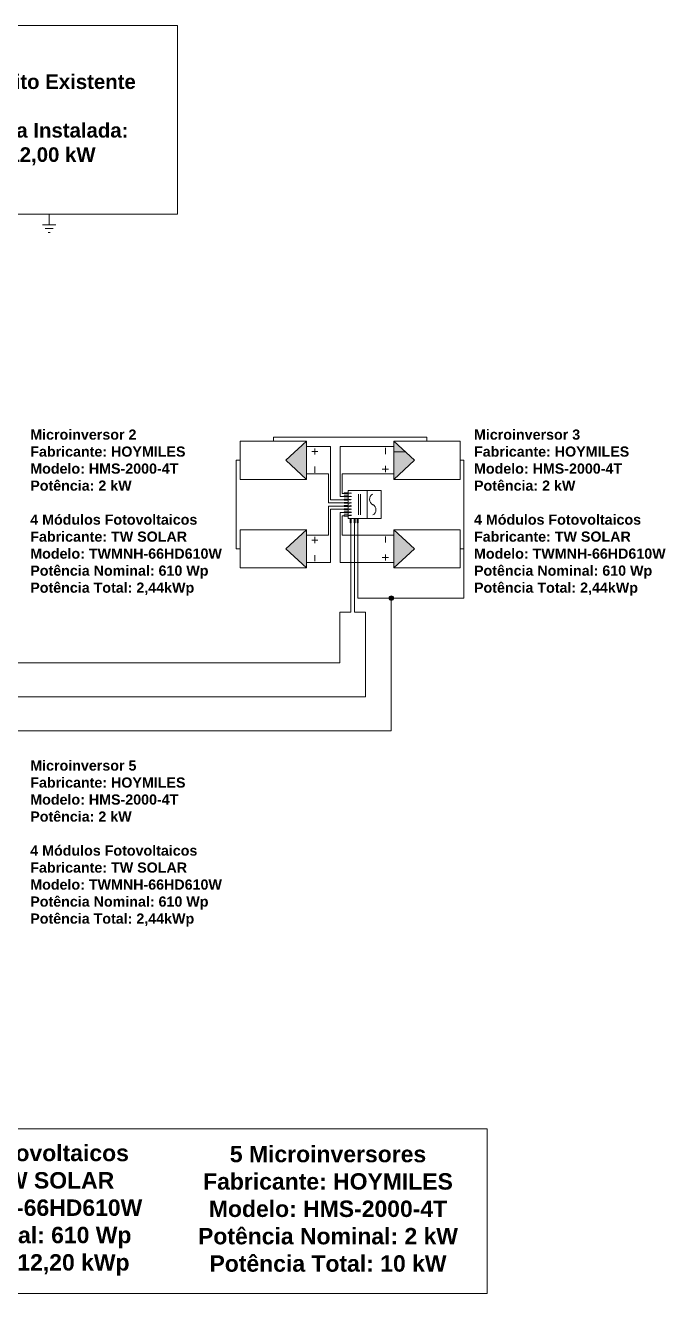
# Model space of a CAD drawing. Header units: millimetres. Extents: x 3949 to 5857, y -1969 to -943.
# Drawn here: x 5532.7 to 5561, y -1943 to -1887 of the extents above; entities that cross this region are included whole.
import ezdxf

# ---------------------------------------------------------------- set-up
doc = ezdxf.new("R2010")
doc.units = ezdxf.units.MM
doc.layers.add('DESENHO', color=7, linetype='Continuous', lineweight=0)
doc.styles.add('Annotative', font='arial.ttf')
doc.styles.add('PDF Arial', font='arial.ttf')

msp = doc.modelspace()

# ---------------------------------------------------------------- hatches: boundary and pattern name
at = {"layer": 'DESENHO', "lineweight": 0}
h = msp.add_hatch(color=7, dxfattribs=at)
h.dxf.hatch_style = 1
h.paths.add_polyline_path([(5544.237, -1906.174), (5545.152, -1907.018), (5545.152, -1905.329)])
h = msp.add_hatch(dxfattribs=at)
h.set_pattern_fill('ANGLE', scale=1.5, angle=180)
h.set_pattern_definition([(180, (10197.437, 902.157), (-4e-15, -10.4775), [7.62, -2.8575]), (270, (10197.437, 902.157), (10.4775, -4e-15), [7.62, -2.8575])])
h.paths.add_polyline_path([(5548.995, -1905.329), (5548.995, -1907.018), (5549.91, -1906.174)])
h = msp.add_hatch(color=7, dxfattribs=at)
h.dxf.hatch_style = 1
h.paths.add_polyline_path([(5549.91, -1906.174), (5548.995, -1905.329), (5548.995, -1907.018)])
h = msp.add_hatch(color=7, dxfattribs=at)
h.dxf.hatch_style = 1
h.paths.add_polyline_path([(5544.237, -1910.082), (5545.152, -1909.238), (5545.152, -1910.927)])
h = msp.add_hatch(color=7, dxfattribs=at)
h.dxf.hatch_style = 1
h.paths.add_polyline_path([(5549.91, -1910.082), (5548.995, -1910.927), (5548.995, -1909.238)])
h = msp.add_hatch(color=3, dxfattribs=at)
h.dxf.hatch_style = 1
h.paths.add_polyline_path([(5548.891, -1912.36, 1), (5548.891, -1912.161, 1)])

# ---------------------------------------------------------------- linework, layer by layer
at = {"layer": 'DESENHO', "color": 3, "lineweight": 0}
for p, q in [((5533.784, -1895.77), (5533.784, -1895.305)), ((5533.741, -1896.11), (5533.826, -1896.11)), ((5550.461, -1905.157), (5543.685, -1905.157)), ((5543.685, -1905.157), (5543.685, -1905.329)), ((5550.461, -1905.329), (5550.461, -1905.157)), ((5542.219, -1906.174), (5542.047, -1906.174)), ((5542.047, -1906.174), (5542.047, -1910.082)), ((5552.1, -1906.174), (5551.928, -1906.174)), ((5552.1, -1910.082), (5552.1, -1906.174)), ((5547.41, -1908.94), (5547.41, -1912.261)), ((5542.047, -1910.082), (5542.219, -1910.082)), ((5551.928, -1910.082), (5552.1, -1910.082)), ((5552.1, -1912.261), (5552.1, -1910.082)), ((5547.41, -1912.261), (5552.1, -1912.261)), ((5548.891, -1912.261), (5548.891, -1918.127)), ((5548.891, -1918.127), (5489.037, -1918.127))]:
    msp.add_line(p, q, dxfattribs=at)
at = {"layer": 'DESENHO', "lineweight": 0}
for p, q in [((5545.152, -1905.57), (5546.207, -1905.57)), ((5546.207, -1905.57), (5546.207, -1907.918)), ((5546.627, -1907.776), (5546.627, -1905.57)), ((5546.627, -1905.57), (5548.995, -1905.57)), ((5546.112, -1906.777), (5545.152, -1906.777)), ((5546.112, -1908.054), (5546.112, -1906.777)), ((5548.995, -1906.777), (5546.721, -1906.777)), ((5546.721, -1906.777), (5546.721, -1907.634)), ((5546.207, -1907.918), (5546.803, -1907.918)), ((5546.803, -1907.776), (5546.627, -1907.776)), ((5546.721, -1907.634), (5546.803, -1907.634)), ((5546.803, -1908.054), (5546.112, -1908.054)), ((5546.803, -1908.202), (5546.112, -1908.202)), ((5546.112, -1908.202), (5546.112, -1909.479)), ((5546.207, -1908.338), (5546.803, -1908.338)), ((5546.207, -1910.686), (5546.207, -1908.338)), ((5546.803, -1908.48), (5546.627, -1908.48)), ((5546.627, -1908.48), (5546.627, -1910.686)), ((5546.721, -1909.479), (5546.721, -1908.622)), ((5546.721, -1908.622), (5546.803, -1908.622)), ((5547.101, -1908.94), (5547.101, -1912.883)), ((5547.27, -1908.94), (5547.27, -1912.883)), ((5546.112, -1909.479), (5545.152, -1909.479)), ((5548.995, -1909.479), (5546.721, -1909.479)), ((5545.152, -1910.686), (5546.207, -1910.686)), ((5546.627, -1910.686), (5548.995, -1910.686)), ((5547.101, -1912.883), (5546.617, -1912.883)), ((5546.617, -1912.883), (5546.617, -1915.116)), ((5547.754, -1912.883), (5547.27, -1912.883)), ((5547.754, -1912.883), (5547.754, -1916.616)), ((5502.563, -1915.116), (5546.617, -1915.116)), ((5502.563, -1916.616), (5547.754, -1916.616))]:
    msp.add_line(p, q, dxfattribs=at)
at = {"layer": 'DESENHO', "color": 7, "lineweight": 0}
for p, q in [((5548.995, -1906.152), (5548.995, -1905.327)), ((5545.152, -1906.195), (5545.152, -1907.02)), ((5545.152, -1910.061), (5545.152, -1909.236)), ((5548.995, -1910.104), (5548.995, -1910.929))]:
    msp.add_line(p, q, dxfattribs=at)
at = {"layer": 'DESENHO', "lineweight": 0}
for points in [[(5539.447, -1886.963), (5528.121, -1886.963), (5528.121, -1895.305), (5539.447, -1895.305)], [(5542.219, -1905.329), (5545.152, -1905.329), (5545.152, -1907.018), (5542.219, -1907.018)], [(5551.928, -1907.018), (5548.995, -1907.018), (5548.995, -1905.329), (5551.928, -1905.329)], [(5542.219, -1910.927), (5545.152, -1910.927), (5545.152, -1909.238), (5542.219, -1909.238)], [(5551.928, -1909.238), (5548.995, -1909.238), (5548.995, -1910.927), (5551.928, -1910.927)], [(5522.835, -1935.704), (5553.129, -1935.704), (5553.129, -1942.98), (5522.835, -1942.98)]]:
    msp.add_lwpolyline(points, close=True, dxfattribs=at)
at = {"layer": 'DESENHO', "color": 3, "lineweight": 0}
for points in [[(5533.487, -1895.77), (5533.784, -1895.77), (5534.081, -1895.77)], [(5533.614, -1895.94), (5533.784, -1895.94), (5533.954, -1895.94)]]:
    msp.add_lwpolyline(points, dxfattribs=at)
at = {"layer": 'DESENHO', "color": 18, "lineweight": 0, "true_color": 0x000000}
for points in [[(5545.152, -1905.329), (5544.237, -1906.174), (5545.152, -1907.018)], [(5548.995, -1907.018), (5549.91, -1906.174), (5548.995, -1905.329)], [(5545.152, -1910.927), (5544.237, -1910.082), (5545.152, -1909.238)], [(5548.995, -1909.238), (5549.91, -1910.082), (5548.995, -1910.927)]]:
    msp.add_lwpolyline(points, dxfattribs=at)
at = {"layer": 'DESENHO', "color": 7, "lineweight": 0}
for points in [[(5545.517, -1905.654), (5545.517, -1905.924)], [(5548.63, -1905.897), (5548.63, -1905.627)], [(5545.652, -1905.789), (5545.382, -1905.789)], [(5545.517, -1906.452), (5545.517, -1906.723)], [(5548.494, -1906.56), (5548.765, -1906.56)], [(5548.63, -1906.696), (5548.63, -1906.425)], [(5547.06, -1907.641), (5547.06, -1907.614), (5547.073, -1907.627), (5547.046, -1907.627), (5547.019, -1907.627)], [(5547.06, -1907.79), (5547.06, -1907.763), (5547.073, -1907.776), (5547.046, -1907.776), (5547.019, -1907.776)], [(5547.046, -1907.911), (5547.019, -1907.911)], [(5547.033, -1907.614), (5547.033, -1907.641)], [(5547.033, -1907.898), (5547.033, -1907.925)], [(5547.073, -1907.898), (5547.06, -1907.898), (5547.06, -1907.911), (5547.046, -1907.911), (5547.06, -1907.925), (5547.073, -1907.925)], [(5547.1, -1907.641), (5547.1, -1907.614), (5547.087, -1907.641), (5547.087, -1907.614)], [(5547.1, -1907.79), (5547.1, -1907.763), (5547.087, -1907.79), (5547.087, -1907.763)], [(5547.1, -1907.925), (5547.1, -1907.898), (5547.087, -1907.925), (5547.087, -1907.898)], [(5547.114, -1907.614), (5547.114, -1907.641)], [(5547.114, -1907.763), (5547.114, -1907.79)], [(5547.114, -1907.898), (5547.114, -1907.925)], [(5547.439, -1907.668), (5547.439, -1908.588)], [(5547.533, -1907.668), (5547.533, -1908.588)], [(5547.831, -1908.75), (5547.831, -1907.505)], [(5547.046, -1908.06), (5547.019, -1908.06)], [(5547.046, -1908.196), (5547.019, -1908.196)], [(5547.046, -1908.331), (5547.019, -1908.331)], [(5547.046, -1908.48), (5547.019, -1908.48)], [(5547.033, -1908.182), (5547.033, -1908.209)], [(5547.033, -1908.453), (5547.033, -1908.493)], [(5547.073, -1908.033), (5547.06, -1908.033), (5547.06, -1908.047), (5547.046, -1908.06), (5547.06, -1908.074), (5547.073, -1908.074), (5547.073, -1908.06)], [(5547.073, -1908.182), (5547.06, -1908.169), (5547.06, -1908.182), (5547.06, -1908.196), (5547.073, -1908.209), (5547.046, -1908.209)], [(5547.073, -1908.317), (5547.06, -1908.317), (5547.06, -1908.331), (5547.073, -1908.344), (5547.046, -1908.344)], [(5547.073, -1908.453), (5547.06, -1908.453), (5547.06, -1908.493)], [(5547.1, -1908.074), (5547.1, -1908.033), (5547.087, -1908.074), (5547.087, -1908.033)], [(5547.1, -1908.209), (5547.1, -1908.169), (5547.087, -1908.209), (5547.087, -1908.169)], [(5547.1, -1908.344), (5547.1, -1908.317), (5547.087, -1908.344), (5547.087, -1908.317)], [(5547.1, -1908.493), (5547.1, -1908.453), (5547.087, -1908.493), (5547.087, -1908.453)], [(5547.114, -1908.033), (5547.114, -1908.074)], [(5547.114, -1908.169), (5547.114, -1908.209)], [(5547.114, -1908.317), (5547.114, -1908.344)], [(5547.114, -1908.453), (5547.114, -1908.493)], [(5547.046, -1908.615), (5547.019, -1908.615)], [(5547.073, -1908.602), (5547.06, -1908.602), (5547.06, -1908.588), (5547.06, -1908.629)], [(5547.1, -1908.629), (5547.1, -1908.588), (5547.087, -1908.629), (5547.087, -1908.588)], [(5547.114, -1908.588), (5547.114, -1908.629)], [(5545.517, -1909.56), (5545.517, -1909.831)], [(5548.63, -1909.806), (5548.63, -1909.535)], [(5545.652, -1909.696), (5545.382, -1909.696)], [(5545.517, -1910.359), (5545.517, -1910.629)], [(5548.63, -1910.604), (5548.63, -1910.334)]]:
    msp.add_lwpolyline(points, dxfattribs=at)
for points in [[(5546.992, -1907.654), (5546.992, -1907.614), (5546.803, -1907.614), (5546.803, -1907.654)], [(5546.992, -1907.79), (5546.992, -1907.749), (5546.803, -1907.749), (5546.803, -1907.79)], [(5546.992, -1907.938), (5546.992, -1907.884), (5546.803, -1907.884), (5546.803, -1907.938)], [(5548.44, -1908.75), (5548.44, -1907.505), (5546.992, -1907.505), (5546.992, -1908.75)], [(5546.992, -1908.074), (5546.992, -1908.033), (5546.803, -1908.033), (5546.803, -1908.074)], [(5546.992, -1908.209), (5546.992, -1908.169), (5546.803, -1908.169), (5546.803, -1908.209)], [(5546.992, -1908.358), (5546.992, -1908.317), (5546.803, -1908.317), (5546.803, -1908.358)], [(5546.992, -1908.493), (5546.992, -1908.453), (5546.803, -1908.453), (5546.803, -1908.493)], [(5546.992, -1908.642), (5546.992, -1908.588), (5546.803, -1908.588), (5546.803, -1908.642)], [(5547.081, -1908.94), (5547.121, -1908.94), (5547.121, -1908.75), (5547.081, -1908.75)], [(5547.249, -1908.94), (5547.29, -1908.94), (5547.29, -1908.75), (5547.249, -1908.75)], [(5547.39, -1908.94), (5547.43, -1908.94), (5547.43, -1908.75), (5547.39, -1908.75)]]:
    msp.add_lwpolyline(points, close=True, dxfattribs=at)
at = {"layer": 'DESENHO', "lineweight": 0}
msp.add_lwpolyline([(5548.494, -1910.469), (5548.765, -1910.469)], dxfattribs=at)
at = {"layer": 'DESENHO', "color": 3, "lineweight": 0}
msp.add_circle((5548.891, -1912.261), 0.0994, dxfattribs=at)
at = {"layer": 'DESENHO', "color": 18, "lineweight": 0, "true_color": 0x000000}
for points in [[(5547.926, -1907.898), (5547.926, -1907.803), (5547.98, -1907.722), (5548.061, -1907.668)], [(5548.075, -1908.141), (5547.98, -1908.087), (5547.926, -1908.006), (5547.926, -1907.898)], [(5548.075, -1908.128), (5548.156, -1908.169), (5548.21, -1908.263), (5548.21, -1908.358)], [(5548.21, -1908.358), (5548.21, -1908.466), (5548.156, -1908.547), (5548.075, -1908.588)]]:
    msp.add_open_spline(points, degree=3, dxfattribs=at)

# ---------------------------------------------------------------- texts
at = {"layer": 'DESENHO', "lineweight": 0, "insert": (5533.784, -1891.134), "char_height": 0.64396, "width": 11.3255, "attachment_point": 5, "style": 'PDF Arial'}
msp.add_mtext('\\pxqc;{\\fArial|b1|i0|c0|p34;Circuito Existente\\P\\PCarga Instalada:\\P 12,00 kW }', dxfattribs=at)
at = {"layer": 'DESENHO', "color": 7, "lineweight": 0, "style": 'Annotative'}
for s, insert, char_height, width, attachment_point in [('{\\fArial|b1|i0|c0|p34;Microinversor 2\\PFabricante: HOYMILES\\PModelo: HMS-2000-4T\\PPotência: 2 kW\\P\\P\\pxql;4 Módulos Fotovoltaicos\\P\\pq*;Fabricante: TW SOLAR\\PModelo: \\C256;TWMNH-66HD610W\\PP\\C7;otência Nominal: 610 Wp\\PPotência Total: 2,44kWp}', (5532.949, -1912.159), 0.45057, 15.05026, 7), ('{\\fArial|b1|i0|c0|p34;Microinversor 3\\PFabricante: HOYMILES\\PModelo: HMS-2000-4T\\PPotência: 2 kW\\P\\P\\pxql;4 Módulos Fotovoltaicos\\P\\pq*;Fabricante: TW SOLAR\\PModelo: \\C256;TWMNH-66HD610W\\PP\\C7;otência Nominal: 610 Wp\\PPotência Total: 2,44kWp}', (5552.542, -1912.159), 0.45057, 15.05026, 7), ('{\\fArial|b1|i0|c0|p34;Microinversor 5\\PFabricante: HOYMILES\\PModelo: HMS-2000-4T\\PPotência: 2 kW\\P\\P\\pxql;4 Módulos Fotovoltaicos\\P\\pq*;Fabricante: TW SOLAR\\PModelo: \\C256;TWMNH-66HD610W\\PP\\C7;otência Nominal: 610 Wp\\PPotência Total: 2,44kWp}', (5532.949, -1926.776), 0.45057, 15.05026, 7), ('\\pxqc;{\\fArial|b1|i0|c0|p34;20 Módulos Fotovoltaicos\\PFabricante: TW SOLAR\\PModelo: \\C256;TWMNH-66HD610W\\C7;\\PPotência Nominal: 610 Wp\\PPotência Total: 12,20 kWp}', (5518.947, -1936.404), 0.72492, 24.27909, 1), ('\\pxqc;{\\fArial|b1|i0|c0|p34;5 Microinversores\\PFabricante: HOYMILES\\PModelo: HMS-2000-4T\\PPotência Nominal: 2 kW\\PPotência Total: 10 kW}', (5533.956, -1936.453), 0.72492, 24.27909, 1)]:
    msp.add_mtext(s, dxfattribs=dict(at, insert=insert, char_height=char_height, width=width, attachment_point=attachment_point))

doc.saveas('drawing.dxf')
